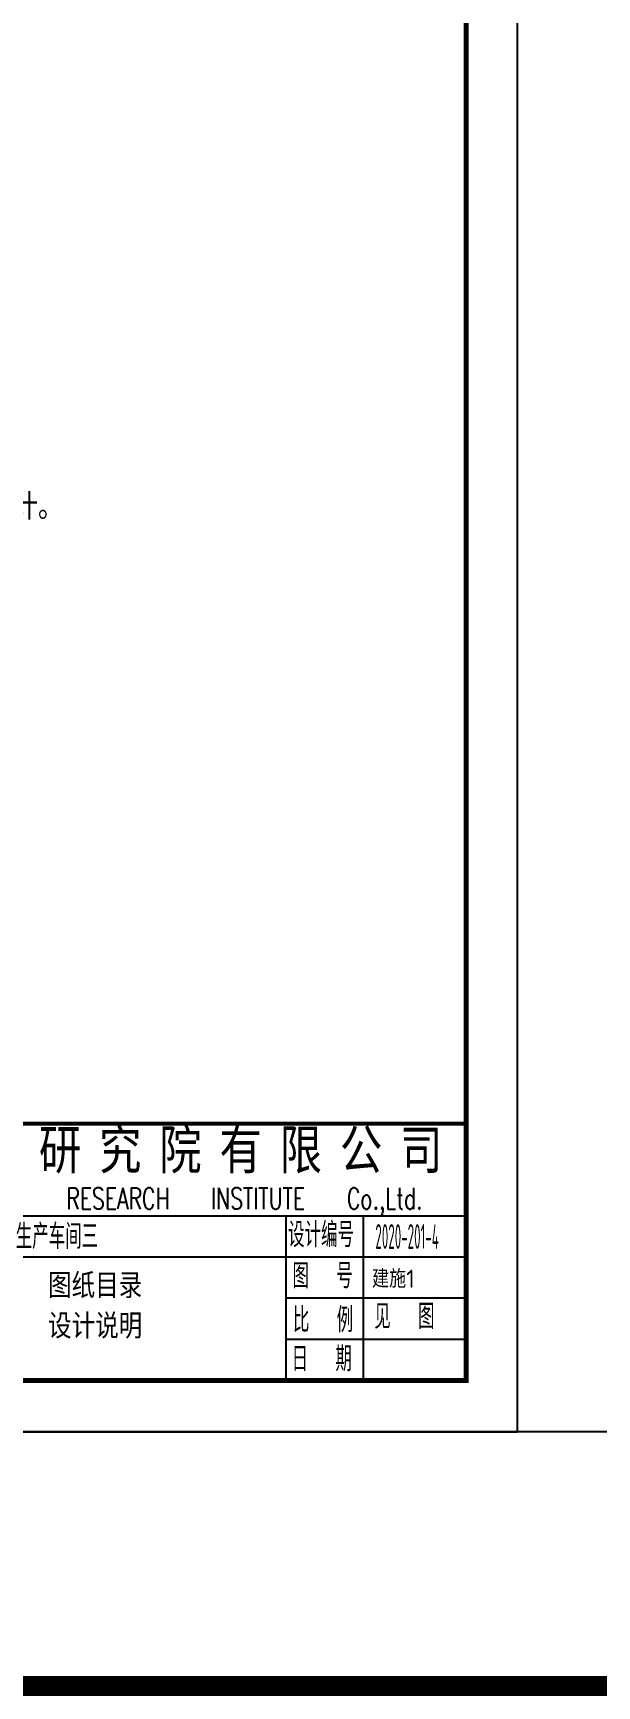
# Model space of a CAD drawing. Extents: x -165130 to 255370, y -346822 to 187778.
# Drawn here: x -90459 to -79484, y 123432 to 155605 of the extents above; entities that cross this region are included whole.
import ezdxf
from ezdxf.enums import TextEntityAlignment as Align

# ---------------------------------------------------------------- set-up
doc = ezdxf.new("R2010")
doc.units = 0
doc.header["$MEASUREMENT"] = 0
doc.layers.get('0').update_dxf_attribs({"linetype": 'CONTINUOUS'})
for name, color, linetype in [('PUB_TEXT', 7, 'CONTINUOUS'), ('PUB_TITLE', 4, 'CONTINUOUS'), ('层0', 253, 'CONTINUOUS'), ('层545922', 7, 'CONTINUOUS')]:
    doc.layers.add(name, color=color, linetype=linetype)
doc.styles.add('_TCH_DIM', font='SIMPLEX', dxfattribs={"bigfont": 'GBCBIG'})
doc.styles.add('HZ', font='txt', dxfattribs={"width": 0.7, "height": 5, "bigfont": 'STF:宋体'})
doc.styles.get("Standard").update_dxf_attribs({"font": 'TSSDENG', "height": 3, "bigfont": 'TSSDCHN'})

# ---------------------------------------------------------------- blocks, each defined once
blk = doc.blocks.new('qar5gesfd')
for p, q in [((-2968.1, 154824.2), (-2968.1, 159824.2)), ((-2968.1, 158024.2), (-23968.1, 158024.2)), ((-6468.1, 154824.2), (-6468.1, 158024.2)), ((-4968.1, 154824.2), (-4968.1, 158024.2)), ((-2968.1, 157224.2), (-23968.1, 157224.2)), ((-2968.1, 156424.2), (-6468.1, 156424.2)), ((-2968.1, 155624.2), (-6468.1, 155624.2))]:
    blk.add_line(p, q)
at = {"const_width": 80}
blk.add_lwpolyline([(-23968.1, 154824.2), (-23968.1, 159824.2), (-2968.1, 159824.2)], dxfattribs=at)
at = {"layer": 'PUB_TITLE'}
blk.add_lwpolyline([(-86068.1, 153824.2), (-1968.1, 153824.2), (-1968.1, 213224.2), (-86068.1, 213224.2)], close=True, dxfattribs=at)
at = {"layer": 'PUB_TITLE', "const_width": 100}
blk.add_lwpolyline([(-83568.1, 154824.2), (-2968.1, 154824.2), (-2968.1, 212224.2), (-83568.1, 212224.2)], close=True, dxfattribs=at)
at = {"layer": 'PUB_TEXT'}
for s, p in [('究', (-10112.8, 158853.3)), ('院', (-8940.9, 158853.3)), ('有', (-7769, 158853.3)), ('限', (-6597, 158853.3)), ('公', (-5425.1, 158853.3)), ('研', (-11284.7, 158853.3)), ('司', (-4253.2, 158853.3))]:
    blk.add_text(s, height=868.1, dxfattribs=at).set_placement(p)
at = {"layer": 'PUB_TEXT', "style": '_TCH_DIM', "width": 0.705882}
for s, p in [('RESEARCH', (-10748.3, 158158.9)), ('INSTITUTE', (-7935.3, 158158.9)), ('Co.,Ltd.', (-5288.6, 158158.9))]:
    blk.add_text(s, height=412.25, dxfattribs=at).set_placement(p)
at = {"layer": 'PUB_TEXT'}
for s, height, width, p in [('生产车间三', 482.27, 0.7, (-11734.7, 157385.3)), ('设计编号', 482.27, 0.7, (-6432.9, 157418.5)), ('2020-201-4', 482.27, 0.4, (-4734.7, 157385.3)), ('图', 482.3, 0.7, (-6348.2, 156618.4)), ('号', 482.3, 0.7, (-5497.1, 156618.4)), ('见', 482.3, 0.7, (-4756, 155828.4)), ('图', 482.3, 0.7, (-3904.9, 155828.4)), ('比', 482.3, 0.7, (-6338.2, 155761.4)), ('例', 482.3, 0.7, (-5487.1, 155761.4)), ('期', 482.3, 0.7, (-5513.1, 155001.5)), ('日', 482.3, 0.7, (-6364.1, 155001.5))]:
    blk.add_text(s, height=height, dxfattribs=dict(at, width=width)).set_placement(p)

msp = doc.modelspace()

# ---------------------------------------------------------------- block references
at = {"layer": '层0'}
msp.add_blockref('qar5gesfd', (-79061.762, -25445.973, -625.1), dxfattribs=at)
at = {"layer": '层0', "xscale": 5, "yscale": 5, "zscale": 5}
msp.add_blockref('qar5gesfd', (265210.681, -937742.598, -625.1), dxfattribs=at)

# ---------------------------------------------------------------- texts
at = {"layer": 'PUB_TEXT'}
for s, height, p in [('图纸目录', 482.2695, (-90167.112, 130981.041, -625.1)), ('建施1', 350, (-83861.473, 131182.402, -625.1)), ('设计说明', 482.2695, (-90167.112, 130193.89, -625.1))]:
    msp.add_text(s, height=height, dxfattribs=at).set_placement(p)
at = {"layer": '层545922', "style": 'HZ', "width": 0.688569}
msp.add_text('1.建设单位应在工程开工前将吊车相关资料提交设计人员以便调整设计。', height=505.74999, dxfattribs=at).set_placement((-105809.023, 146133.736, -625.1), (-89871.523, 146133.736, -625.1), align=Align.FIT)

doc.saveas('drawing.dxf')
